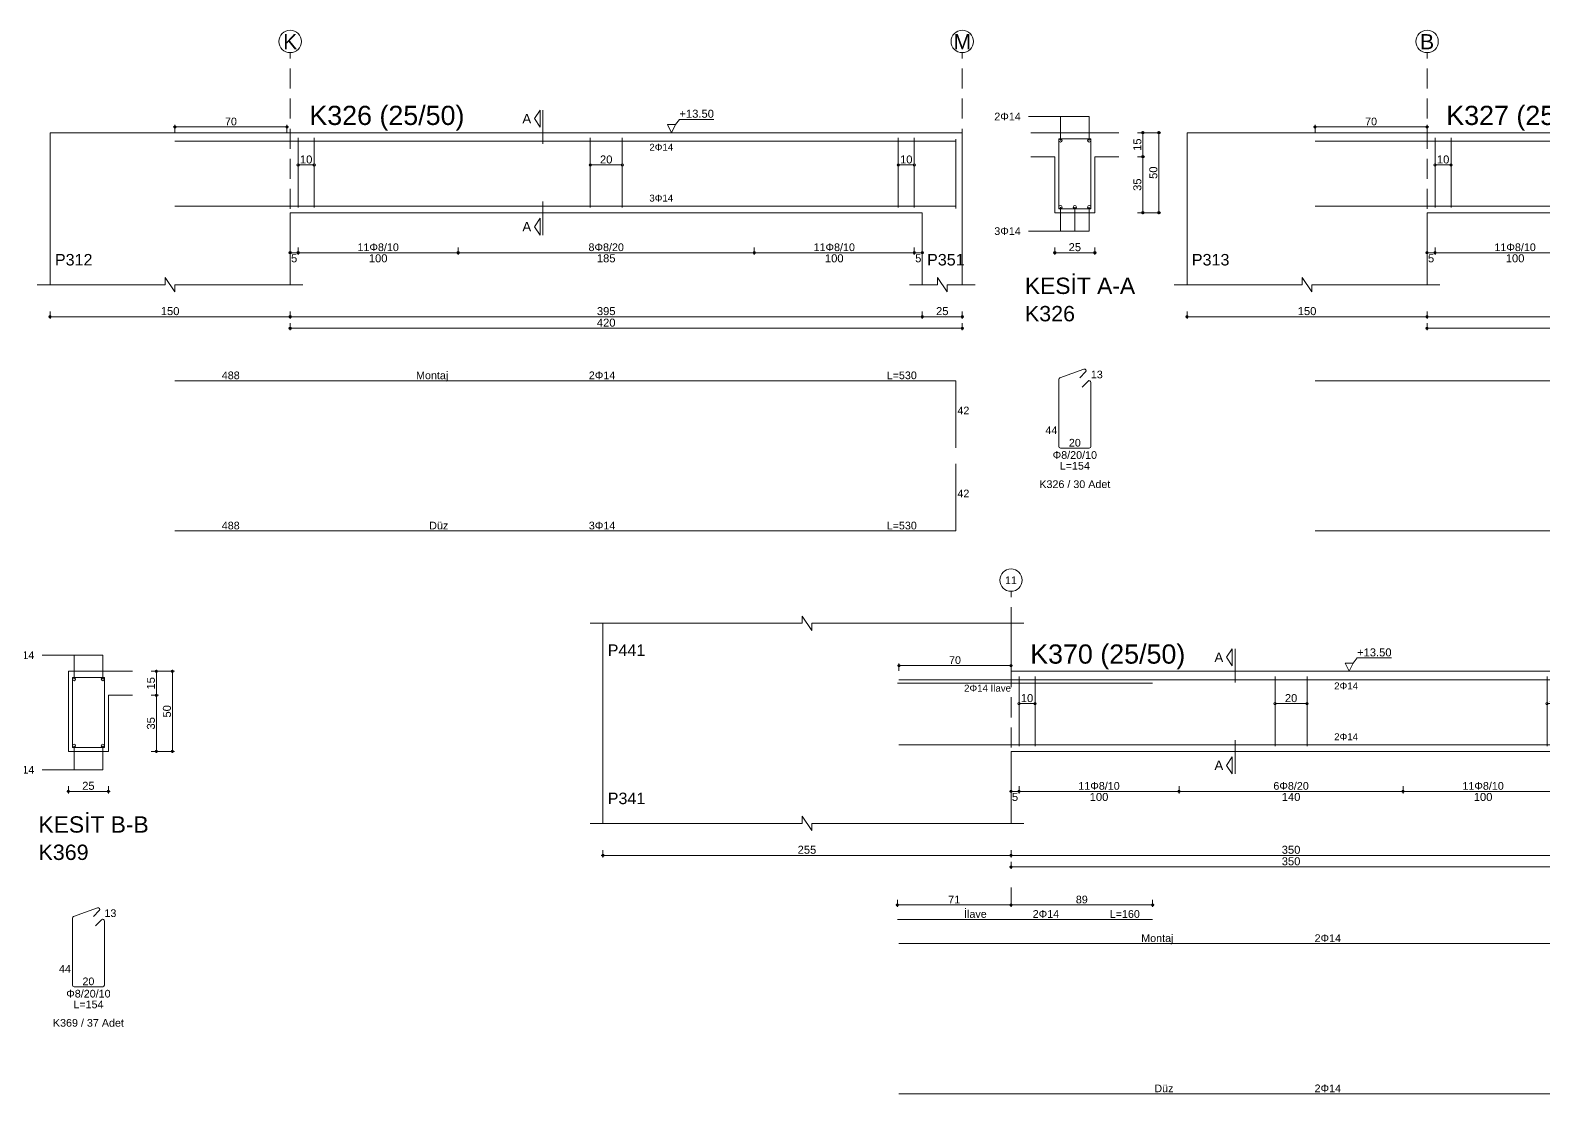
# Model space of a CAD drawing. Header units: millimetres. Extents: x 23801 to 80069, y 9628 to 14137.
# Drawn here: x 74391 to 75809, y 12024 to 13020 of the extents above; entities that cross this region are included whole.
import ezdxf

# ---------------------------------------------------------------- set-up
doc = ezdxf.new("R2010")
doc.units = ezdxf.units.MM
doc.linetypes.add('DASHDOT2', pattern=[12.7, 6.35, -3.175, 0, -3.175])
doc.linetypes.add('DASHED4', pattern=[18.75, 12.5, -6.25])
doc.layers.add('aks', color=251, linetype='DASHDOT2', lineweight=35)
for name, color, linetype in [('Donatı Topl. Uzun. Yazısı', 7, 'Continuous'), ('Donatı Uz. Yazısı', 7, 'Continuous'), ('Donatı Yazısı', 7, 'Continuous'), ('Donatı Çizgisi', 7, 'Continuous'), ('Kiriş', 7, 'Continuous'), ('Standart', 7, 'Continuous'), ('Ölçülendirme', 7, 'Continuous')]:
    doc.layers.add(name, color=color, linetype=linetype)
doc.styles.add('arial_1_18', font='arial.ttf', dxfattribs={"height": 0.2})

# ---------------------------------------------------------------- blocks, each defined once
blk = doc.blocks.new('IDE213Entity7541')
at = {"layer": 'aks', "color": 30, "linetype": 'DASHED4', "lineweight": 5}
for points in [[(12107.43, 2001.7), (12107.43, 2136.7)], [(12527.43, 2001.7), (12527.43, 2136.7)]]:
    blk.add_lwpolyline(points, dxfattribs=at)
at = {"layer": 'aks', "color": 1, "linetype": 'Continuous', "lineweight": 5}
for centre in [(12107.43, 2143.7), (12527.43, 2143.7)]:
    blk.add_circle(centre, 7, dxfattribs=at)
at = {"layer": 'Donatı Çizgisi', "color": 5, "linetype": 'Continuous', "lineweight": 5}
for points in [[(12035.43, 2081.3), (12523.43, 2081.3)], [(12112.43, 2039.9), (12112.43, 2083.5)], [(12122.43, 2039.9), (12122.43, 2083.5)], [(12294.93, 2039.9), (12294.93, 2083.5)], [(12314.93, 2039.9), (12314.93, 2083.5)], [(12487.43, 2039.9), (12487.43, 2083.5)], [(12497.43, 2039.9), (12497.43, 2083.5)], [(12523.43, 2039.3), (12523.43, 2082.7)], [(12587.76, 2039.2), (12587.76, 2082.8)], [(12587.76, 2082.8), (12607.76, 2082.8)], [(12607.76, 2039.2), (12607.76, 2082.8)], [(12035.43, 2040.7), (12523.43, 2040.7)], [(12587.76, 2039.2), (12607.76, 2039.2)], [(12588.43, 1933.44), (12603.44, 1938.91)], [(12035.43, 1931.7), (12523.43, 1931.7)], [(12523.43, 1889.7), (12523.43, 1931.7)], [(12587.76, 1890.62), (12587.76, 1932.49)], [(12600.87, 1933.59), (12604.51, 1937.23)], [(12602.25, 1927.68), (12606.02, 1931.46)], [(12607.76, 1890.62), (12607.76, 1930.74)], [(12588.78, 1889.6), (12606.74, 1889.6)], [(12523.43, 1837.85), (12523.43, 1879.85)], [(12035.43, 1837.85), (12523.43, 1837.85)]]:
    blk.add_lwpolyline(points, dxfattribs=at)
for centre in [(12588.76, 2081.8), (12606.76, 2081.8), (12588.76, 2040.2), (12597.76, 2040.2), (12606.76, 2040.2)]:
    blk.add_circle(centre, 1, dxfattribs=at)
for centre, start, end in [((12603.79, 1937.95), 315, 110), ((12588.78, 1932.49), 110, 180), ((12606.74, 1930.74), 0, 135), ((12588.78, 1890.62), 180, 270), ((12606.74, 1890.62), 270, 0)]:
    blk.add_arc(centre, 1.02, start, end, dxfattribs=at)
at = {"layer": 'Kiriş', "color": 1, "linetype": 'Continuous', "lineweight": 5}
for points in [[(11957.43, 1991.7), (11957.43, 2086.7)], [(11957.43, 2086.7), (12527.43, 2086.7)], [(12527.43, 1991.7), (12527.43, 2086.7)], [(12570.26, 2086.7), (12625.26, 2086.7)], [(12570.26, 2071.7), (12585.26, 2071.7)], [(12585.26, 2036.7), (12585.26, 2071.7)], [(12610.26, 2071.7), (12625.26, 2071.7)], [(12610.26, 2036.7), (12610.26, 2071.7)], [(12107.43, 2036.7), (12502.43, 2036.7)], [(12107.43, 1991.7), (12107.43, 2036.7)], [(12502.43, 1991.7), (12502.43, 2036.7)], [(12585.26, 2036.7), (12610.26, 2036.7)], [(12035.43, 1987.2), (12029.43, 1996.2)], [(12029.43, 1991.7), (12029.43, 1996.2)], [(12517.93, 1987.2), (12511.93, 1996.2)], [(12511.93, 1991.7), (12511.93, 1996.2)], [(11949.43, 1991.7), (12029.43, 1991.7)], [(12035.43, 1991.7), (12115.43, 1991.7)], [(12035.43, 1987.2), (12035.43, 1991.7)], [(12494.43, 1991.7), (12511.93, 1991.7)], [(12517.93, 1991.7), (12535.43, 1991.7)], [(12517.93, 1987.2), (12517.93, 1991.7)]]:
    blk.add_lwpolyline(points, dxfattribs=at)
at = {"layer": 'Ölçülendirme', "color": 1, "linetype": 'Continuous', "lineweight": 5}
for points in [[(12260.18, 2095.45), (12263.68, 2100.7)], [(12263.68, 2090.2), (12263.68, 2100.7)], [(12265.43, 2079.7), (12265.43, 2100.7)], [(12034.43, 2090.3), (12106.43, 2090.3)], [(12035.43, 2087.05), (12035.43, 2091.55)], [(12105.43, 2087.05), (12105.43, 2091.55)], [(12263.68, 2090.2), (12260.18, 2095.45)], [(12345.68, 2086.7), (12343.18, 2091.7)], [(12343.18, 2091.7), (12348.18, 2091.7)], [(12348.18, 2091.7), (12345.68, 2086.7)], [(12348.18, 2091.7), (12350.68, 2095.03)], [(12350.68, 2095.03), (12372.24, 2095.03)], [(12568.76, 2096.8), (12606.76, 2096.8)], [(12588.76, 2081.8), (12588.76, 2096.8)], [(12606.76, 2081.8), (12606.76, 2096.8)], [(12345.68, 2086.7), (12345.68, 2086.7)], [(12637.01, 2086.7), (12651.51, 2086.7)], [(12640.26, 2035.7), (12640.26, 2087.7)], [(12650.26, 2035.7), (12650.26, 2087.7)], [(12637.01, 2071.7), (12641.51, 2071.7)], [(12112.43, 2066.5), (12122.43, 2066.5)], [(12294.93, 2066.5), (12314.93, 2066.5)], [(12487.43, 2066.5), (12497.43, 2066.5)], [(12265.43, 2022.7), (12265.43, 2043.7)], [(12588.76, 2025.2), (12588.76, 2040.2)], [(12597.76, 2025.2), (12597.76, 2040.2)], [(12606.76, 2025.2), (12606.76, 2040.2)], [(12637.01, 2036.7), (12651.51, 2036.7)], [(12260.18, 2027.95), (12263.68, 2033.2)], [(12263.68, 2022.7), (12260.18, 2027.95)], [(12263.68, 2022.7), (12263.68, 2033.2)], [(12568.76, 2025.2), (12606.76, 2025.2)], [(12107.43, 2010.45), (12107.43, 2014.95)], [(12112.43, 2010.45), (12112.43, 2014.95)], [(12212.43, 2010.45), (12212.43, 2014.95)], [(12397.43, 2010.45), (12397.43, 2014.95)], [(12497.43, 2010.45), (12497.43, 2014.95)], [(12502.43, 2010.45), (12502.43, 2014.95)], [(12585.26, 2010.45), (12585.26, 2014.95)], [(12610.26, 2010.45), (12610.26, 2014.95)], [(12106.43, 2011.7), (12503.43, 2011.7)], [(12584.26, 2011.7), (12611.26, 2011.7)], [(11956.43, 1971.7), (12528.43, 1971.7)], [(11957.43, 1970.45), (11957.43, 1974.95)], [(12107.43, 1970.45), (12107.43, 1974.95)], [(12107.43, 1963.25), (12107.43, 1967.75)], [(12502.43, 1970.45), (12502.43, 1974.95)], [(12527.43, 1970.45), (12527.43, 1974.95)], [(12527.43, 1963.25), (12527.43, 1967.75)], [(12106.43, 1964.5), (12528.43, 1964.5)]]:
    blk.add_lwpolyline(points, dxfattribs=at)
for centre in [(12035.43, 2090.3), (12105.43, 2090.3), (12640.26, 2086.7), (12650.26, 2086.7), (12640.26, 2071.7), (12112.43, 2066.5), (12122.43, 2066.5), (12294.93, 2066.5), (12314.93, 2066.5), (12487.43, 2066.5), (12497.43, 2066.5), (12640.26, 2036.7), (12650.26, 2036.7), (12107.43, 2011.7), (12112.43, 2011.7), (12112.43, 2011.7), (12212.43, 2011.7), (12212.43, 2011.7), (12397.43, 2011.7), (12397.43, 2011.7), (12497.43, 2011.7), (12497.43, 2011.7), (12502.43, 2011.7), (12585.26, 2011.7), (12610.26, 2011.7), (11957.43, 1971.7), (12107.43, 1971.7), (12107.43, 1971.7), (12502.43, 1971.7), (12502.43, 1971.7), (12527.43, 1971.7), (12107.43, 1964.5), (12527.43, 1964.5)]:
    blk.add_circle(centre, 0.75, dxfattribs=at)
at = {"layer": 'aks', "color": 1, "linetype": 'Continuous', "lineweight": 5, "style": 'arial_1_18'}
for s, p in [('K', (12103.03, 2138.82)), ('M', (12521.93, 2138.82))]:
    blk.add_text(s, height=9.45, dxfattribs=at).set_placement(p)
at = {"layer": 'Donatı Topl. Uzun. Yazısı', "color": 1, "linetype": 'Continuous', "lineweight": 5, "style": 'arial_1_18'}
for s, p in [('L=530', (12480.19, 1932.66)), ('L=154', (12588.35, 1876.16)), ('L=530', (12480.19, 1838.81))]:
    blk.add_text(s, height=4.8, dxfattribs=at).set_placement(p)
at = {"layer": 'Donatı Uz. Yazısı', "color": 1, "linetype": 'Continuous', "lineweight": 5, "style": 'arial_1_18'}
for s, p in [('488', (12064.71, 1932.66)), ('13', (12607.76, 1933.2)), ('42', (12524.39, 1910.7)), ('44', (12579.34, 1898.32)), ('20', (12594.03, 1890.56)), ('42', (12524.39, 1858.85)), ('488', (12064.71, 1838.81))]:
    blk.add_text(s, height=4.8, dxfattribs=at).set_placement(p)
at = {"layer": 'Donatı Yazısı', "color": 5, "linetype": 'Continuous', "lineweight": 5, "style": 'arial_1_18'}
for s, p in [('2Φ14', (12547.43, 2094.4)), ('3Φ14', (12547.43, 2022.8)), ('2Φ14', (12294.07, 1932.66)), ('Φ8/20/10', (12583.9, 1882.88)), ('K326 / 30 Adet', (12575.58, 1864.64)), ('3Φ14', (12294.07, 1838.81))]:
    blk.add_text(s, height=4.8, dxfattribs=at).set_placement(p)
for s, p in [('2Φ14', (12331.89, 2075.42)), ('3Φ14', (12331.89, 2043.66))]:
    blk.add_text(s, height=4.32, rotation=360, dxfattribs=at).set_placement(p)
at = {"layer": 'Donatı Yazısı', "color": 1, "linetype": 'Continuous', "lineweight": 5, "style": 'arial_1_18'}
for s, p in [('Montaj', (12186.1, 1932.66)), ('Düz', (12194.31, 1838.81))]:
    blk.add_text(s, height=4.8, dxfattribs=at).set_placement(p)
at = {"layer": 'Kiriş', "color": 1, "linetype": 'Continuous', "lineweight": 5, "style": 'arial_1_18'}
for s, height, p in [('K326 (25/50)', 12, (12119.43, 2091.5)), ('P312', 7.2, (11960.43, 2003.7)), ('P351', 7.2, (12505.43, 2003.7)), ('KESİT A-A', 10.2, (12566.56, 1985.9)), ('K326', 9.6, (12566.56, 1968.82))]:
    blk.add_text(s, height=height, dxfattribs=at).set_placement(p)
at = {"layer": 'Ölçülendirme', "color": 1, "linetype": 'Continuous', "lineweight": 5, "style": 'arial_1_18'}
for s, height, p in [('+13.50', 5, (12350.68, 2096.03)), ('70', 4.8, (12066.7, 2091.3)), ('A', 5.95, (12252.54, 2092.48)), ('A', 5.95, (12252.54, 2024.98)), ('25', 5, (12593.88, 2012.66)), ('5', 5, (12107.99, 2005.7)), ('100', 5, (12156.6, 2005.7)), ('185', 5, (12299.1, 2005.7)), ('100', 5, (12441.6, 2005.7)), ('5', 5, (12497.99, 2005.7)), ('150', 5, (12026.6, 1972.7)), ('395', 5, (12299.1, 1972.7)), ('25', 5, (12511.04, 1972.7)), ('420', 5, (12299.1, 1965.5))]:
    blk.add_text(s, height=height, dxfattribs=at).set_placement(p)
for s, rotation, p in [('15', 90, (12639.3, 2075.32)), ('10', 360, (12113.54, 2067.46)), ('20', 360, (12301.04, 2067.46)), ('10', 360, (12488.54, 2067.46)), ('50', 90, (12649.3, 2057.82)), ('35', 90, (12639.3, 2050.32))]:
    blk.add_text(s, height=5, rotation=rotation, dxfattribs=at).set_placement(p)
at = {"layer": 'Ölçülendirme', "color": 5, "linetype": 'Continuous', "lineweight": 5, "style": 'arial_1_18'}
for s, p in [('11Φ8/10', (12149.5, 2012.7)), ('8Φ8/20', (12293.86, 2012.7)), ('11Φ8/10', (12434.5, 2012.7))]:
    blk.add_text(s, height=4.8, dxfattribs=at).set_placement(p)
blk = doc.blocks.new('IDE213Entity7542')
at = {"layer": 'aks', "color": 30, "linetype": 'DASHED4', "lineweight": 5}
blk.add_lwpolyline([(12817.88, 2001.7), (12817.88, 2136.7)], dxfattribs=at)
at = {"layer": 'aks', "color": 1, "linetype": 'Continuous', "lineweight": 5}
blk.add_circle((12817.88, 2143.7), 7, dxfattribs=at)
at = {"layer": 'Donatı Çizgisi', "color": 5, "linetype": 'Continuous', "lineweight": 5}
for points in [[(12747.88, 2081.3), (13587.88, 2081.3)], [(12822.88, 2039.9), (12822.88, 2083.5)], [(12832.88, 2039.9), (12832.88, 2083.5)], [(12747.88, 2040.7), (13587.88, 2040.7)], [(12747.88, 1931.7), (13587.88, 1931.7)], [(12747.88, 1837.85), (13587.88, 1837.85)]]:
    blk.add_lwpolyline(points, dxfattribs=at)
at = {"layer": 'Kiriş', "color": 1, "linetype": 'Continuous', "lineweight": 5}
for points in [[(12667.88, 1991.7), (12667.88, 2086.7)], [(12667.88, 2086.7), (13667.88, 2086.7)], [(12817.88, 2036.7), (13192.88, 2036.7)], [(12817.88, 1991.7), (12817.88, 2036.7)], [(12745.88, 1987.2), (12739.88, 1996.2)], [(12739.88, 1991.7), (12739.88, 1996.2)], [(12659.88, 1991.7), (12739.88, 1991.7)], [(12745.88, 1991.7), (12825.88, 1991.7)], [(12745.88, 1987.2), (12745.88, 1991.7)]]:
    blk.add_lwpolyline(points, dxfattribs=at)
at = {"layer": 'Ölçülendirme', "color": 1, "linetype": 'Continuous', "lineweight": 5}
for points in [[(12746.88, 2090.3), (12818.88, 2090.3)], [(12747.88, 2087.05), (12747.88, 2091.55)], [(12817.88, 2087.05), (12817.88, 2091.55)], [(12822.88, 2066.5), (12832.88, 2066.5)], [(12817.88, 2010.45), (12817.88, 2014.95)], [(12822.88, 2010.45), (12822.88, 2014.95)], [(12816.88, 2011.7), (13193.88, 2011.7)], [(12666.88, 1971.7), (13668.88, 1971.7)], [(12667.88, 1970.45), (12667.88, 1974.95)], [(12817.88, 1970.45), (12817.88, 1974.95)], [(12817.88, 1963.25), (12817.88, 1967.75)], [(12816.88, 1964.5), (13518.88, 1964.5)]]:
    blk.add_lwpolyline(points, dxfattribs=at)
for centre in [(12747.88, 2090.3), (12817.88, 2090.3), (12822.88, 2066.5), (12832.88, 2066.5), (12817.88, 2011.7), (12822.88, 2011.7), (12822.88, 2011.7), (12667.88, 1971.7), (12817.88, 1971.7), (12817.88, 1971.7), (12817.88, 1964.5)]:
    blk.add_circle(centre, 0.75, dxfattribs=at)
at = {"layer": 'aks', "color": 1, "linetype": 'Continuous', "lineweight": 5, "style": 'arial_1_18'}
blk.add_text('B', height=9.45, dxfattribs=at).set_placement((12813.48, 2138.82))
at = {"layer": 'Kiriş', "color": 1, "linetype": 'Continuous', "lineweight": 5, "style": 'arial_1_18'}
for s, height, p in [('K327 (25/50)', 12, (12829.88, 2091.5)), ('P313', 7.2, (12670.88, 2003.7))]:
    blk.add_text(s, height=height, dxfattribs=at).set_placement(p)
at = {"layer": 'Ölçülendirme', "color": 1, "linetype": 'Continuous', "lineweight": 5, "style": 'arial_1_18'}
for s, height, p in [('70', 4.8, (12779.15, 2091.3)), ('5', 5, (12818.44, 2005.7)), ('100', 5, (12867.05, 2005.7)), ('150', 5, (12737.05, 1972.7))]:
    blk.add_text(s, height=height, dxfattribs=at).set_placement(p)
blk.add_text('10', height=5, rotation=360, dxfattribs=at).set_placement((12824, 2067.46))
at = {"layer": 'Ölçülendirme', "color": 5, "linetype": 'Continuous', "lineweight": 5, "style": 'arial_1_18'}
blk.add_text('11Φ8/10', height=4.8, dxfattribs=at).set_placement((12859.95, 2012.7))
blk = doc.blocks.new('IDE213Entity7571')
at = {"layer": 'Donatı Çizgisi', "color": 5, "linetype": 'Continuous', "lineweight": 5}
for points in [[(11967.1, 1686.15), (11967.1, 1729.75)], [(11967.1, 1729.75), (11987.1, 1729.75)], [(11987.1, 1686.15), (11987.1, 1729.75)], [(11967.1, 1686.15), (11987.1, 1686.15)], [(11967.1, 1537.57), (11967.1, 1579.44)], [(11967.77, 1580.39), (11982.78, 1585.86)], [(11980.21, 1580.54), (11983.85, 1584.18)], [(11981.59, 1574.63), (11985.36, 1578.41)], [(11987.1, 1537.57), (11987.1, 1577.69)], [(11968.12, 1536.55), (11986.08, 1536.55)]]:
    blk.add_lwpolyline(points, dxfattribs=at)
for centre in [(11968.1, 1728.75), (11986.1, 1728.75), (11968.1, 1687.15), (11986.1, 1687.15)]:
    blk.add_circle(centre, 1, dxfattribs=at)
for centre, start, end in [((11968.12, 1579.44), 110, 180), ((11983.13, 1584.9), 315, 110), ((11986.08, 1577.69), 0, 135), ((11968.12, 1537.57), 180, 270), ((11986.08, 1537.57), 270, 0)]:
    blk.add_arc(centre, 1.02, start, end, dxfattribs=at)
at = {"layer": 'Kiriş', "color": 1, "linetype": 'Continuous', "lineweight": 5}
for points in [[(11964.6, 1683.65), (11964.6, 1733.65)], [(11964.6, 1733.65), (12004.6, 1733.65)], [(11989.6, 1718.65), (12004.6, 1718.65)], [(11989.6, 1683.65), (11989.6, 1718.65)], [(11964.6, 1683.65), (11989.6, 1683.65)]]:
    blk.add_lwpolyline(points, dxfattribs=at)
at = {"layer": 'Ölçülendirme', "color": 1, "linetype": 'Continuous', "lineweight": 5}
for points in [[(11948.1, 1743.75), (11986.1, 1743.75)], [(11968.1, 1728.75), (11968.1, 1743.75)], [(11986.1, 1728.75), (11986.1, 1743.75)], [(12016.35, 1733.65), (12030.85, 1733.65)], [(12019.6, 1682.65), (12019.6, 1734.65)], [(12029.6, 1682.65), (12029.6, 1734.65)], [(12016.35, 1718.65), (12020.85, 1718.65)], [(11968.1, 1672.15), (11968.1, 1687.15)], [(11986.1, 1672.15), (11986.1, 1687.15)], [(12016.35, 1683.65), (12030.85, 1683.65)], [(11948.1, 1672.15), (11986.1, 1672.15)], [(11963.6, 1658.65), (11990.6, 1658.65)], [(11964.6, 1657.4), (11964.6, 1661.9)], [(11989.6, 1657.4), (11989.6, 1661.9)]]:
    blk.add_lwpolyline(points, dxfattribs=at)
for centre in [(12019.6, 1733.65), (12029.6, 1733.65), (12019.6, 1718.65), (12019.6, 1683.65), (12029.6, 1683.65), (11964.6, 1658.65), (11989.6, 1658.65)]:
    blk.add_circle(centre, 0.75, dxfattribs=at)
at = {"layer": 'Donatı Topl. Uzun. Yazısı', "color": 1, "linetype": 'Continuous', "lineweight": 5, "style": 'arial_1_18'}
blk.add_text('L=154', height=4.8, dxfattribs=at).set_placement((11967.69, 1523.11))
at = {"layer": 'Donatı Uz. Yazısı', "color": 1, "linetype": 'Continuous', "lineweight": 5, "style": 'arial_1_18'}
for s, p in [('13', (11987.1, 1580.15)), ('44', (11958.68, 1545.27)), ('20', (11973.37, 1537.51))]:
    blk.add_text(s, height=4.8, dxfattribs=at).set_placement(p)
at = {"layer": 'Donatı Yazısı', "color": 5, "linetype": 'Continuous', "lineweight": 5, "style": 'arial_1_18'}
for s, p in [('2Φ14', (11926.77, 1741.35)), ('2Φ14', (11926.77, 1669.75)), ('Φ8/20/10', (11963.24, 1529.83)), ('K369 / 37 Adet', (11954.92, 1511.59))]:
    blk.add_text(s, height=4.8, dxfattribs=at).set_placement(p)
at = {"layer": 'Kiriş', "color": 1, "linetype": 'Continuous', "lineweight": 5, "style": 'arial_1_18'}
for s, height, p in [('KESİT B-B', 10.2, (11945.9, 1632.85)), ('K369', 9.6, (11945.9, 1615.77))]:
    blk.add_text(s, height=height, dxfattribs=at).set_placement(p)
at = {"layer": 'Ölçülendirme', "color": 1, "linetype": 'Continuous', "lineweight": 5, "style": 'arial_1_18'}
for s, p in [('15', (12018.64, 1722.27)), ('50', (12028.64, 1704.77)), ('35', (12018.64, 1697.27))]:
    blk.add_text(s, height=5, rotation=90, dxfattribs=at).set_placement(p)
blk.add_text('25', height=5, dxfattribs=at).set_placement((11973.22, 1659.61))
blk = doc.blocks.new('IDE213Entity7572')
at = {"layer": 'aks', "color": 30, "linetype": 'DASHED4', "lineweight": 5}
for points in [[(12553.61, 1648.65), (12553.61, 1783.65)], [(12903.61, 1648.65), (12903.61, 1783.65)], [(12553.61, 1587.65), (12553.61, 1598.65)]]:
    blk.add_lwpolyline(points, dxfattribs=at)
at = {"layer": 'aks', "color": 1, "linetype": 'Continuous', "lineweight": 5}
for centre in [(12553.61, 1790.65), (12903.61, 1790.65)]:
    blk.add_circle(centre, 7, dxfattribs=at)
at = {"layer": 'Donatı Çizgisi', "color": 5, "linetype": 'Continuous', "lineweight": 5}
for points in [[(12482.61, 1726.25), (12642.11, 1726.25)], [(12483.61, 1728.25), (12973.61, 1728.25)], [(12558.61, 1686.85), (12558.61, 1730.45)], [(12568.61, 1686.85), (12568.61, 1730.45)], [(12718.61, 1686.85), (12718.61, 1730.45)], [(12738.61, 1686.85), (12738.61, 1730.45)], [(12888.61, 1686.85), (12888.61, 1730.45)], [(12898.61, 1686.85), (12898.61, 1730.45)], [(13113.94, 1686.15), (13113.94, 1729.75)], [(13113.94, 1729.75), (13133.94, 1729.75)], [(13133.94, 1686.15), (13133.94, 1729.75)], [(12483.61, 1687.65), (12973.61, 1687.65)], [(13113.94, 1686.15), (13133.94, 1686.15)], [(13113.94, 1537.57), (13113.94, 1579.44)], [(13114.62, 1580.39), (13129.62, 1585.86)], [(13127.05, 1580.54), (13130.69, 1584.18)], [(12482.61, 1578.65), (12642.11, 1578.65)], [(13128.43, 1574.63), (13132.2, 1578.41)], [(13133.94, 1537.57), (13133.94, 1577.69)], [(12483.61, 1563.55), (12973.61, 1563.55)], [(13114.96, 1536.55), (13132.92, 1536.55)], [(12483.61, 1469.7), (12973.61, 1469.7)]]:
    blk.add_lwpolyline(points, dxfattribs=at)
for centre in [(13114.94, 1728.75), (13132.94, 1728.75), (13114.94, 1687.15), (13132.94, 1687.15)]:
    blk.add_circle(centre, 1, dxfattribs=at)
for centre, start, end in [((13114.96, 1579.44), 110, 180), ((13129.97, 1584.9), 315, 110), ((13132.92, 1577.69), 0, 135), ((13114.96, 1537.57), 180, 270), ((13132.92, 1537.57), 270, 0)]:
    blk.add_arc(centre, 1.02, start, end, dxfattribs=at)
at = {"layer": 'Kiriş', "color": 1, "linetype": 'Continuous', "lineweight": 5}
for points in [[(12290.61, 1763.65), (12423.11, 1763.65)], [(12298.61, 1638.65), (12298.61, 1763.65)], [(12423.11, 1763.65), (12423.11, 1768.15)], [(12429.11, 1759.15), (12423.11, 1768.15)], [(12429.11, 1759.15), (12429.11, 1763.65)], [(12429.11, 1763.65), (12561.61, 1763.65)], [(12553.61, 1733.65), (12553.61, 1763.65)], [(12553.61, 1733.65), (13053.61, 1733.65)], [(13053.61, 1638.65), (13053.61, 1733.65)], [(13096.44, 1733.65), (13151.44, 1733.65)], [(13096.44, 1718.65), (13111.44, 1718.65)], [(13111.44, 1683.65), (13111.44, 1718.65)], [(13136.44, 1718.65), (13151.44, 1718.65)], [(13136.44, 1683.65), (13136.44, 1718.65)], [(12553.61, 1683.65), (12903.61, 1683.65)], [(12553.61, 1638.65), (12553.61, 1683.65)], [(12903.61, 1638.65), (12903.61, 1683.65)], [(13111.44, 1683.65), (13136.44, 1683.65)], [(12290.61, 1638.65), (12423.11, 1638.65)], [(12429.11, 1634.15), (12423.11, 1643.15)], [(12423.11, 1638.65), (12423.11, 1643.15)], [(12429.11, 1638.65), (12561.61, 1638.65)], [(12429.11, 1634.15), (12429.11, 1638.65)], [(12895.61, 1638.65), (12975.61, 1638.65)], [(12981.61, 1634.15), (12975.61, 1643.15)], [(12975.61, 1638.65), (12975.61, 1643.15)], [(12981.61, 1638.65), (13061.61, 1638.65)], [(12981.61, 1634.15), (12981.61, 1638.65)]]:
    blk.add_lwpolyline(points, dxfattribs=at)
at = {"layer": 'Ölçülendirme', "color": 1, "linetype": 'Continuous', "lineweight": 5}
for points in [[(12688.36, 1742.4), (12691.86, 1747.65)], [(12691.86, 1737.15), (12688.36, 1742.4)], [(12691.86, 1737.15), (12691.86, 1747.65)], [(12693.61, 1726.65), (12693.61, 1747.65)], [(12767.36, 1738.65), (12769.86, 1741.98)], [(12769.86, 1741.98), (12791.42, 1741.98)], [(13094.94, 1743.75), (13132.94, 1743.75)], [(13114.94, 1728.75), (13114.94, 1743.75)], [(13132.94, 1728.75), (13132.94, 1743.75)], [(12482.61, 1737.25), (12554.61, 1737.25)], [(12483.61, 1734), (12483.61, 1738.5)], [(12553.61, 1734), (12553.61, 1738.5)], [(12764.86, 1733.65), (12762.36, 1738.65)], [(12762.36, 1738.65), (12767.36, 1738.65)], [(12767.36, 1738.65), (12764.86, 1733.65)], [(12764.86, 1733.65), (12764.86, 1733.65)], [(12902.61, 1737.25), (12974.61, 1737.25)], [(12903.61, 1734), (12903.61, 1738.5)], [(12973.61, 1734), (12973.61, 1738.5)], [(13163.19, 1733.65), (13177.69, 1733.65)], [(13166.44, 1682.65), (13166.44, 1734.65)], [(13176.44, 1682.65), (13176.44, 1734.65)], [(12558.61, 1713.45), (12568.61, 1713.45)], [(12718.61, 1713.45), (12738.61, 1713.45)], [(12888.61, 1713.45), (12898.61, 1713.45)], [(13163.19, 1718.65), (13167.69, 1718.65)], [(12693.61, 1669.65), (12693.61, 1690.65)], [(13114.94, 1672.15), (13114.94, 1687.15)], [(13132.94, 1672.15), (13132.94, 1687.15)], [(13163.19, 1683.65), (13177.69, 1683.65)], [(12688.36, 1674.9), (12691.86, 1680.15)], [(12691.86, 1669.65), (12688.36, 1674.9)], [(12691.86, 1669.65), (12691.86, 1680.15)], [(13094.94, 1672.15), (13132.94, 1672.15)], [(12552.61, 1658.65), (12904.61, 1658.65)], [(12553.61, 1657.4), (12553.61, 1661.9)], [(12558.61, 1657.4), (12558.61, 1661.9)], [(12658.61, 1657.4), (12658.61, 1661.9)], [(12798.61, 1657.4), (12798.61, 1661.9)], [(12898.61, 1657.4), (12898.61, 1661.9)], [(12903.61, 1657.4), (12903.61, 1661.9)], [(13110.44, 1658.65), (13137.44, 1658.65)], [(13111.44, 1657.4), (13111.44, 1661.9)], [(13136.44, 1657.4), (13136.44, 1661.9)], [(12297.61, 1618.65), (13054.61, 1618.65)], [(12298.61, 1617.4), (12298.61, 1621.9)], [(12553.61, 1617.4), (12553.61, 1621.9)], [(12903.61, 1617.4), (12903.61, 1621.9)], [(13053.61, 1617.4), (13053.61, 1621.9)], [(12552.61, 1611.45), (12904.61, 1611.45)], [(12553.61, 1610.2), (12553.61, 1614.7)], [(12903.61, 1610.2), (12903.61, 1614.7)], [(12482.61, 1586.4), (12482.61, 1590.9)], [(12553.61, 1586.4), (12553.61, 1590.9)], [(12553.61, 1586.4), (12553.61, 1590.9)], [(12642.11, 1586.4), (12642.11, 1590.9)], [(12481.61, 1587.65), (12554.61, 1587.65)], [(12552.61, 1587.65), (12643.11, 1587.65)]]:
    blk.add_lwpolyline(points, dxfattribs=at)
for centre in [(12483.61, 1737.25), (12553.61, 1737.25), (12903.61, 1737.25), (12973.61, 1737.25), (13166.44, 1733.65), (13176.44, 1733.65), (12558.61, 1713.45), (12568.61, 1713.45), (12718.61, 1713.45), (12738.61, 1713.45), (12888.61, 1713.45), (12898.61, 1713.45), (13166.44, 1718.65), (13166.44, 1683.65), (13176.44, 1683.65), (12553.61, 1658.65), (12558.61, 1658.65), (12558.61, 1658.65), (12658.61, 1658.65), (12658.61, 1658.65), (12798.61, 1658.65), (12798.61, 1658.65), (12898.61, 1658.65), (12898.61, 1658.65), (12903.61, 1658.65), (13111.44, 1658.65), (13136.44, 1658.65), (12298.61, 1618.65), (12553.61, 1618.65), (12553.61, 1618.65), (12903.61, 1618.65), (12903.61, 1618.65), (13053.61, 1618.65), (12553.61, 1611.45), (12903.61, 1611.45), (12482.61, 1587.65), (12553.61, 1587.65), (12553.61, 1587.65), (12642.11, 1587.65)]:
    blk.add_circle(centre, 0.75, dxfattribs=at)
at = {"layer": 'aks', "color": 1, "linetype": 'Continuous', "lineweight": 5, "style": 'arial_1_18'}
for s, height, p in [('11', 4.725, (12549.94, 1788.21)), ('9', 9.45, (12899.94, 1785.77))]:
    blk.add_text(s, height=height, dxfattribs=at).set_placement(p)
at = {"layer": 'Donatı Topl. Uzun. Yazısı', "color": 1, "linetype": 'Continuous', "lineweight": 5, "style": 'arial_1_18'}
for s, p in [('L=160', (12615.3, 1579.61)), ('L=490', (12930.28, 1564.51)), ('L=154', (13114.53, 1523.11)), ('L=490', (12930.28, 1470.66))]:
    blk.add_text(s, height=4.8, dxfattribs=at).set_placement(p)
at = {"layer": 'Donatı Uz. Yazısı', "color": 1, "linetype": 'Continuous', "lineweight": 5, "style": 'arial_1_18'}
for s, p in [('13', (13133.94, 1580.15)), ('44', (13105.53, 1545.27)), ('20', (13120.22, 1537.51))]:
    blk.add_text(s, height=4.8, dxfattribs=at).set_placement(p)
at = {"layer": 'Donatı Yazısı', "color": 5, "linetype": 'Continuous', "lineweight": 5, "style": 'arial_1_18'}
for s, height, p in [('2Φ14', 4.8, (13073.61, 1741.35)), ('2Φ14 İlave', 4.32, (12524.3, 1720.97)), ('2Φ14', 4.8, (13073.61, 1669.75)), ('2Φ14', 4.8, (12567.15, 1579.61)), ('2Φ14', 4.8, (12743.31, 1564.51)), ('Φ8/20/10', 4.8, (13110.08, 1529.83)), ('K370 / 28 Adet', 4.8, (13101.76, 1511.59)), ('2Φ14', 4.8, (12743.31, 1470.66))]:
    blk.add_text(s, height=height, dxfattribs=at).set_placement(p)
for p in [(12755.57, 1722.37), (12755.57, 1690.61)]:
    blk.add_text('2Φ14', height=4.32, rotation=360, dxfattribs=at).set_placement(p)
at = {"layer": 'Donatı Yazısı', "color": 1, "linetype": 'Continuous', "lineweight": 5, "style": 'arial_1_18'}
for s, p in [('İlave', (12524.27, 1579.61)), ('Montaj', (12634.98, 1564.51)), ('Düz', (12643.19, 1470.66))]:
    blk.add_text(s, height=4.8, dxfattribs=at).set_placement(p)
at = {"layer": 'Kiriş', "color": 1, "linetype": 'Continuous', "lineweight": 5, "style": 'arial_1_18'}
for s, height, p in [('P441', 7.2, (12301.61, 1743.25)), ('K370 (25/50)', 12, (12565.61, 1738.45)), ('P341', 7.2, (12301.61, 1650.65)), ('P342', 7.2, (12906.61, 1650.65)), ('KESİT A-A', 10.2, (13092.74, 1632.85)), ('K370', 9.6, (13092.74, 1615.77))]:
    blk.add_text(s, height=height, dxfattribs=at).set_placement(p)
at = {"layer": 'Ölçülendirme', "color": 1, "linetype": 'Continuous', "lineweight": 5, "style": 'arial_1_18'}
for s, height, p in [('70', 4.8, (12514.88, 1738.25)), ('A', 5.95, (12680.72, 1739.42)), ('+13.50', 5, (12769.86, 1742.98)), ('70', 4.8, (12934.88, 1738.25)), ('A', 5.95, (12680.72, 1671.92)), ('25', 5, (13120.06, 1659.61)), ('5', 5, (12554.17, 1652.65)), ('100', 5, (12602.78, 1652.65)), ('140', 5, (12722.78, 1652.65)), ('100', 5, (12842.78, 1652.65)), ('5', 5, (12899.17, 1652.65)), ('255', 5, (12420.28, 1619.65)), ('350', 5, (12722.78, 1619.65)), ('350', 5, (12722.78, 1612.45)), ('150', 5, (12972.78, 1619.65))]:
    blk.add_text(s, height=height, dxfattribs=at).set_placement(p)
for s, rotation, p in [('15', 90, (13165.48, 1722.27)), ('10', 360, (12559.73, 1714.41)), ('20', 360, (12724.73, 1714.41)), ('10', 360, (12889.73, 1714.41)), ('50', 90, (13175.48, 1704.77)), ('35', 90, (13165.48, 1697.27))]:
    blk.add_text(s, height=5, rotation=rotation, dxfattribs=at).set_placement(p)
at = {"layer": 'Ölçülendirme', "color": 5, "linetype": 'Continuous', "lineweight": 5, "style": 'arial_1_18'}
for s, p in [('11Φ8/10', (12595.68, 1659.65)), ('6Φ8/20', (12717.55, 1659.65)), ('11Φ8/10', (12835.68, 1659.65)), ('71', (12514.38, 1588.65)), ('89', (12594.13, 1588.65))]:
    blk.add_text(s, height=4.8, dxfattribs=at).set_placement(p)

msp = doc.modelspace()

# ---------------------------------------------------------------- block references
at = {"layer": 'Standart', "xscale": 1.5, "yscale": 1.5, "zscale": 1.5}
for name, p in [('IDE213Entity7541', (56473, 9794.3)), ('IDE213Entity7542', (56473, 9794.3)), ('IDE213Entity7571', (56479.4, 9819)), ('IDE213Entity7572', (56479.4, 9819))]:
    msp.add_blockref(name, p, dxfattribs=at)

doc.saveas('drawing.dxf')
